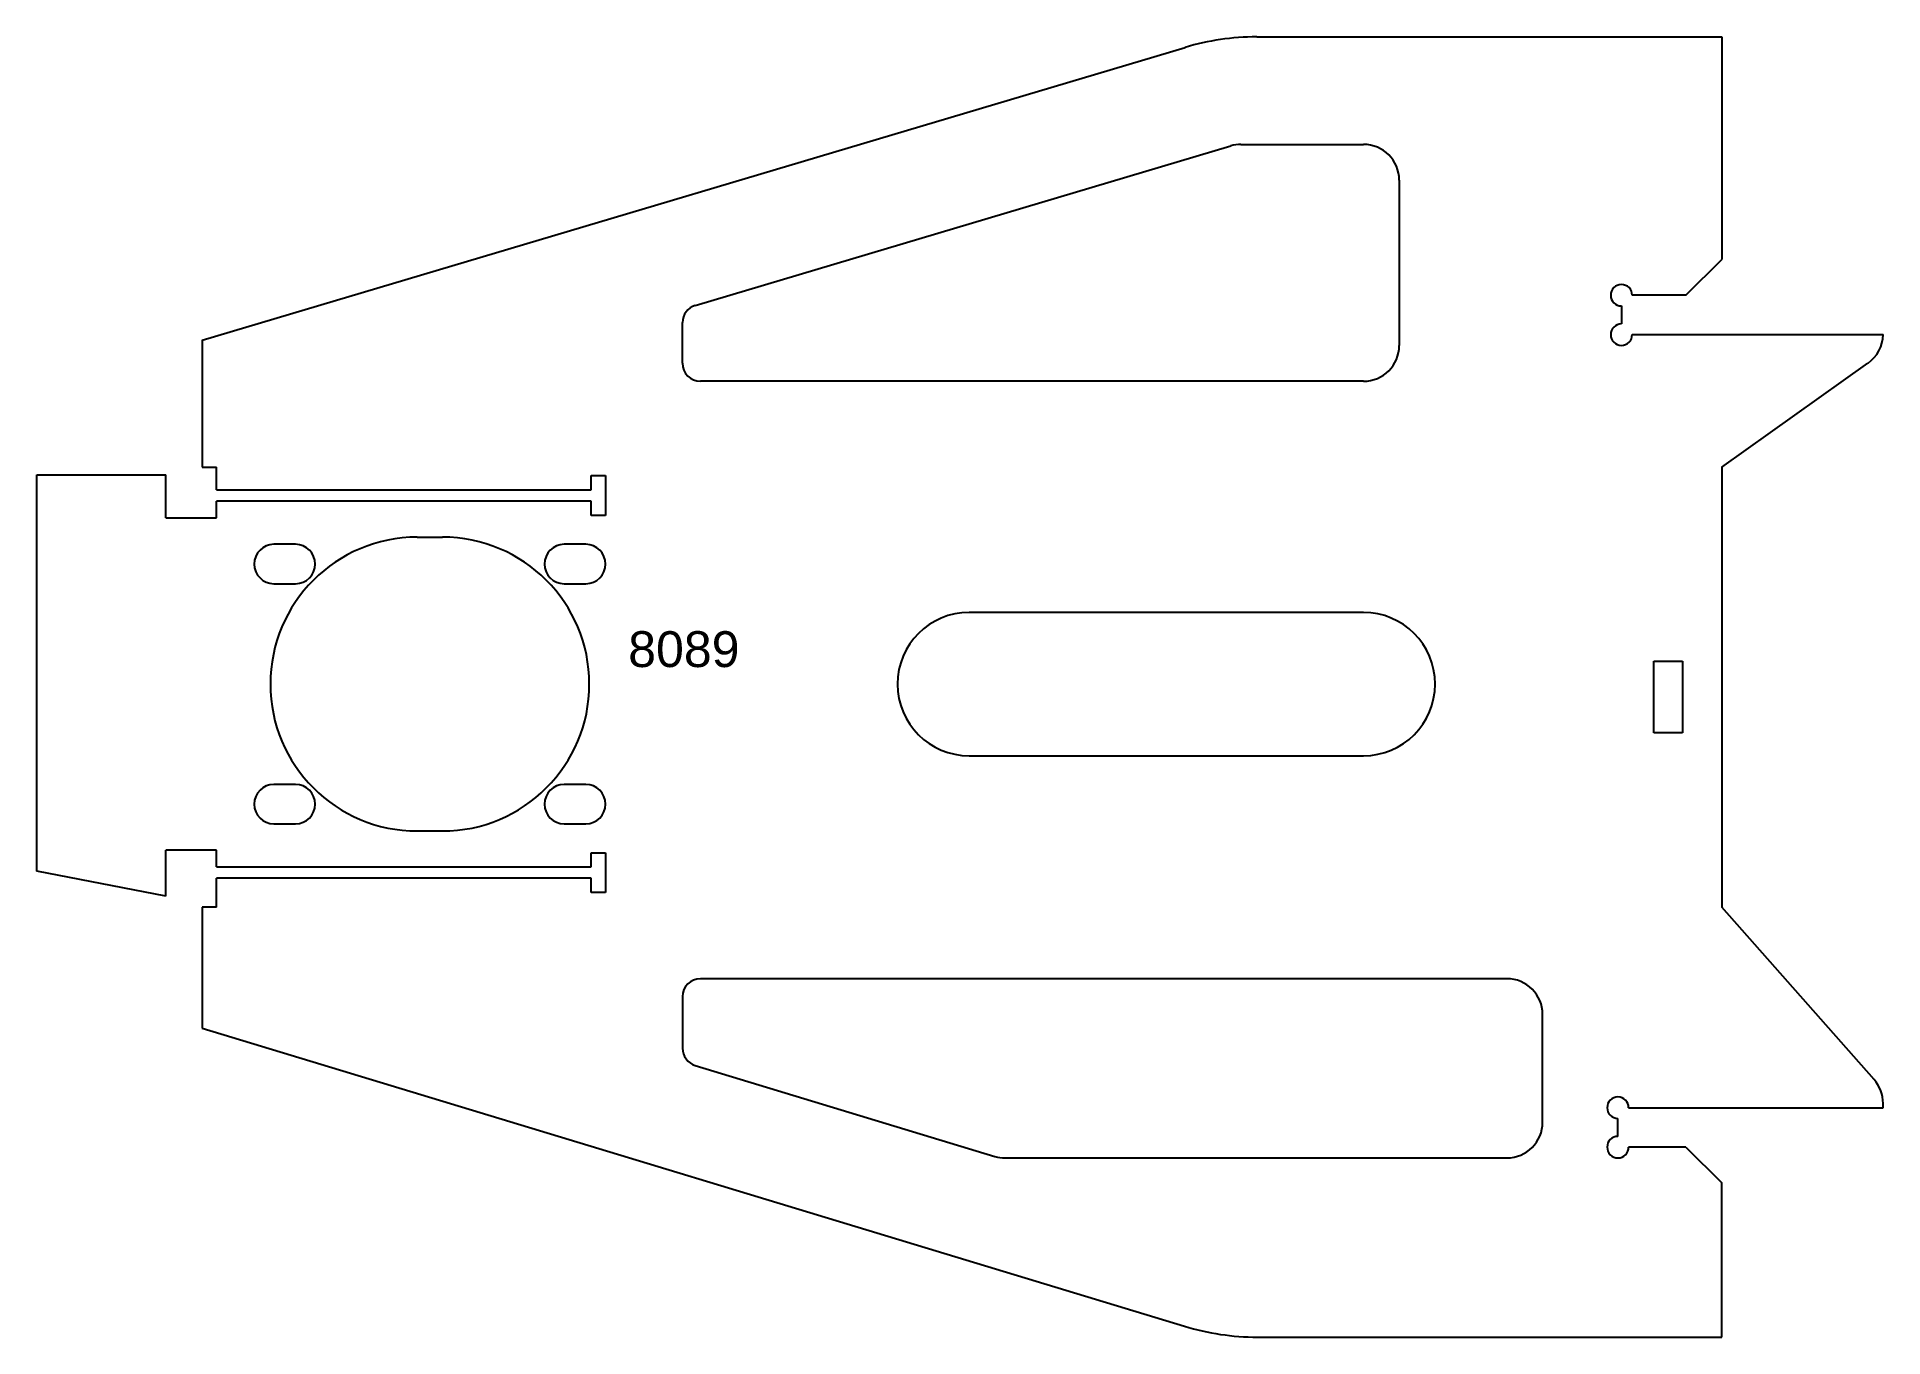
# Model space of a CAD drawing. Header units: millimetres. Extents: x 3052 to 3567, y 1533 to 1896.
import ezdxf

# ---------------------------------------------------------------- set-up
doc = ezdxf.new("R2010")
doc.units = ezdxf.units.MM
doc.layers.add('Gravir', color=1, linetype='Continuous')
doc.styles.get("Standard").update_dxf_attribs({"font": 'arial.ttf'})

msp = doc.modelspace()

# ---------------------------------------------------------------- linework, layer by layer
for p, q in [((3392.07, 1895.81), (3521.86, 1895.81)), ((3521.86, 1895.81), (3521.86, 1833.72)), ((3097.86, 1811.17), (3372.08, 1892.89)), ((3235.43, 1820.87), (3384.84, 1865.39)), ((3387.69, 1865.81), (3421.86, 1865.81)), ((3431.86, 1855.81), (3431.86, 1809.72)), ((3511.86, 1823.72), (3521.86, 1833.72)), ((3511.86, 1823.72), (3496.86, 1823.72)), ((3493.86, 1820.72), (3493.86, 1815.72)), ((3231.86, 1804.72), (3231.86, 1816.08)), ((3097.86, 1811.17), (3097.86, 1775.72)), ((3496.86, 1812.72), (3566.86, 1812.72)), ((3521.86, 1775.72), (3562.65, 1804.73)), ((3421.86, 1799.72), (3236.86, 1799.72)), ((3051.72, 1663.03), (3051.72, 1773.58)), ((3051.72, 1773.58), (3087.72, 1773.58)), ((3087.72, 1761.58), (3087.72, 1773.58)), ((3097.86, 1775.72), (3101.86, 1775.72)), ((3101.86, 1769.42), (3101.86, 1775.72)), ((3206.36, 1769.42), (3206.36, 1773.39)), ((3206.36, 1773.39), (3210.36, 1773.39)), ((3210.36, 1773.39), (3210.36, 1762.26)), ((3521.86, 1775.72), (3521.86, 1653)), ((3101.86, 1769.42), (3206.36, 1769.42)), ((3101.86, 1761.58), (3101.86, 1766.23)), ((3206.36, 1766.23), (3101.86, 1766.23)), ((3206.36, 1762.26), (3206.36, 1766.23)), ((3210.36, 1762.26), (3206.36, 1762.26)), ((3087.72, 1761.58), (3101.86, 1761.58)), ((3157.86, 1756.22), (3164.86, 1756.22)), ((3421.86, 1735.22), (3311.86, 1735.22)), ((3502.86, 1721.58), (3510.86, 1721.58)), ((3502.86, 1701.58), (3502.86, 1721.58)), ((3510.86, 1721.58), (3510.86, 1701.58)), ((3510.86, 1701.58), (3502.86, 1701.58)), ((3311.86, 1695.22), (3421.86, 1695.22)), ((3157.86, 1674.22), (3164.86, 1674.22)), ((3101.86, 1668.86), (3087.72, 1668.86)), ((3087.72, 1656.03), (3087.72, 1668.86)), ((3101.86, 1664.19), (3101.86, 1668.86)), ((3101.86, 1664.19), (3206.36, 1664.19)), ((3206.36, 1664.19), (3206.36, 1668.17)), ((3206.36, 1668.17), (3210.36, 1668.17)), ((3210.36, 1668.17), (3210.36, 1657.03)), ((3087.72, 1656.03), (3051.72, 1663.03)), ((3101.86, 1653), (3101.86, 1661.01)), ((3206.36, 1661.01), (3101.86, 1661.01)), ((3206.36, 1657.03), (3206.36, 1661.01)), ((3210.36, 1657.03), (3206.36, 1657.03)), ((3097.86, 1653), (3097.86, 1619.21)), ((3101.86, 1653), (3097.86, 1653)), ((3564.36, 1604.83), (3521.86, 1653)), ((3461.86, 1633), (3236.86, 1633)), ((3231.86, 1628), (3231.86, 1613.59)), ((3471.86, 1593), (3471.86, 1623)), ((3097.86, 1619.21), (3371.92, 1536.01)), ((3235.41, 1608.81), (3319.01, 1583.43)), ((3495.86, 1597), (3566.86, 1597)), ((3566.86, 1597), (3566.86, 1598.22)), ((3492.86, 1589), (3492.86, 1594)), ((3321.91, 1583), (3461.86, 1583)), ((3511.86, 1586), (3495.86, 1586)), ((3511.86, 1586), (3521.86, 1576)), ((3521.86, 1533), (3521.86, 1576)), ((3392.25, 1533), (3521.86, 1533))]:
    msp.add_line(p, q)
for points in [[(3117.86, 1754.22, 1), (3117.86, 1743.22), (3123.86, 1743.22, 1), (3123.86, 1754.22)], [(3198.86, 1754.22, 1), (3198.86, 1743.22), (3204.86, 1743.22, 1), (3204.86, 1754.22)], [(3117.86, 1687.22, 1), (3117.86, 1676.22), (3123.86, 1676.22, 1), (3123.86, 1687.22)], [(3198.86, 1687.22, 1), (3198.86, 1676.22), (3204.86, 1676.22, 1), (3204.86, 1687.22)]]:
    msp.add_lwpolyline(points, format="xyb", close=True)
for centre, radius, start, end in [((3392.07, 1825.81), 70, 90, 106.5937), ((3387.69, 1855.81), 10, 90, 106.5937), ((3421.86, 1855.81), 10, 0, 90), ((3493.86, 1823.72), 3, 0, 270), ((3236.86, 1816.08), 5, 106.5937, 180), ((3493.86, 1812.72), 3, 90, 0), ((3421.86, 1809.72), 10, 270, 0), ((3556.86, 1812.88), 10, 305.4171, 359.0861), ((3236.86, 1804.72), 5, 180, 270), ((3157.86, 1715.22), 41, 90, 270), ((3164.86, 1715.22), 41, 270, 90), ((3311.86, 1715.22), 20, 90, 270), ((3421.86, 1715.22), 20, 270, 90), ((3236.86, 1628), 5, 90, 180), ((3461.86, 1623), 10, 0, 90), ((3236.86, 1613.59), 5, 180, 253.1132), ((3556.86, 1598.22), 10, 0, 41.4237), ((3492.86, 1597), 3, 0, 270), ((3461.86, 1593), 10, 270, 0), ((3492.86, 1586), 3, 90, 0), ((3321.91, 1593), 10, 253.1132, 270), ((3392.25, 1603), 70, 253.1132, 270)]:
    msp.add_arc(centre, radius, start, end)

# ---------------------------------------------------------------- texts
at = {"layer": 'Gravir'}
msp.add_text('8089', height=10, dxfattribs=at).set_placement((3216.7, 1719.97))

doc.saveas('drawing.dxf')
